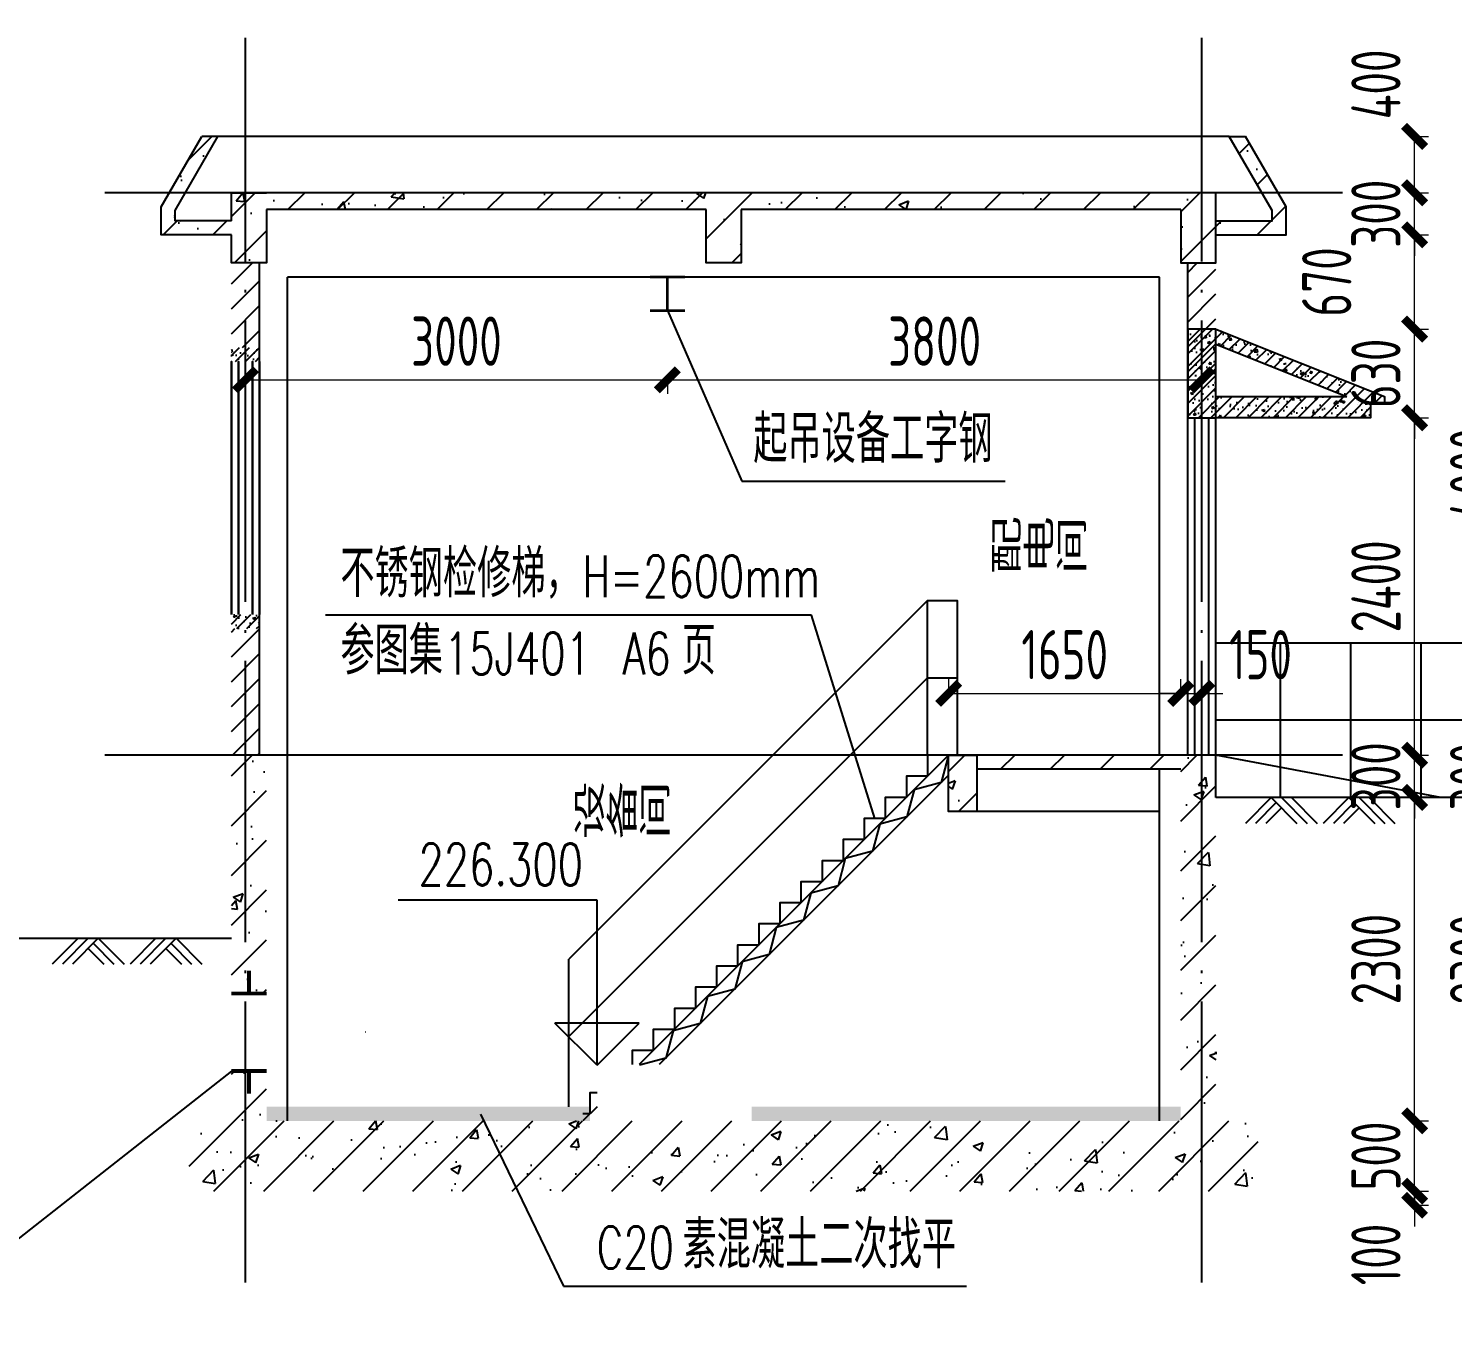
# Model space of a CAD drawing. Header units: millimetres. Extents: x 1742399 to 4898386, y 2481636 to 5226310.
# Drawn here: x 2254145 to 2264271, y 2591970 to 2601284 of the extents above; entities that cross this region are included whole.
import ezdxf

# ---------------------------------------------------------------- set-up
doc = ezdxf.new("R2010")
doc.units = ezdxf.units.MM
doc.header["$LTSCALE"] = 1000
doc.linetypes.add('DOTE', pattern=[2.42, 2, -0.2, 0.02, -0.2])
for name, color, linetype in [('02', 1, 'Continuous'), ('1', 1, 'Continuous'), ('4', 1, 'Continuous'), ('DIM_ELEV', 3, 'Continuous'), ('DIM_LEAD', 3, 'Continuous'), ('DOTE', 1, 'DOTE'), ('PUB_DIM', 3, 'Continuous'), ('YHG_文字', 7, 'Continuous'), ('YHJ_剖面_梁板', 4, 'Continuous'), ('YHJ_平面_砖墙', 4, 'Continuous'), ('YHJ_看线', 144, 'Continuous'), ('YHJ_门窗细线', 160, 'Continuous'), ('轮廓线', 2, 'Continuous'), ('附属构件', 6, 'Continuous')]:
    doc.layers.add(name, color=color, linetype=linetype)
doc.layers.add('管', color=1, linetype='Continuous', lineweight=30)
doc.styles.add('_TCH_DIM', font='SIMPLEX', dxfattribs={"bigfont": 'GBCBIG'})
doc.styles.add('TSSD_Rein', font='TSSDENG', dxfattribs={"width": 0.7, "bigfont": '@1HZTXT'})
doc.styles.add('TSSD_REIN_T3', font='tssdeng.shx', dxfattribs={"width": 0.7, "bigfont": 'hztxt.shx'})
doc.dimstyles.new('_TCH_ARCH&&100', dxfattribs={"dimtxt": 350, "dimasz": 150, "dimexe": 100, "dimexo": 200, "dimgap": 100, "dimtad": 1, "dimdec": 0, "dimzin": 0, "dimdsep": 46, "dimtxsty": 'TSSD_REIN_T3', "dimblk": 'ARCHTICK', "dimcen": 0.09, "dimclrt": 7, "dimazin": 2, "dimtfac": 1, "dimtdec": 0, "dimtix": 1, "dimtmove": 2, "dimatfit": 3, "dimfxl": 1, "dimfxlon": 1, "dimtolj": 1, "dimtzin": 0, "dimlwd": 18, "dimlwe": 18, "dimarcsym": 0})

# ---------------------------------------------------------------- blocks, each defined once
blk = doc.blocks.new('HGSDHGADGASDGASFGADG')
at = {"layer": '4', "color": 14}
for p, q in [((592481, 10605), (594681, 8405)), ((592481, 10463), (594539, 8405)), ((594981, 8105), (595081, 8005))]:
    blk.add_line(p, q, dxfattribs=at)
for points in [[(592481, 10605), (592631, 10605), (592631, 10455)], [(592481, 10605), (592533, 10412), (592726, 10360), (592778, 10167), (592971, 10115), (593022, 9922), (593216, 9870), (593267, 9677), (593461, 9625), (593512, 9432), (593706, 9380), (593757, 9187), (593950, 9135), (594002, 8942), (594195, 8890), (594247, 8697), (594440, 8645), (594492, 8452), (594679, 8402)], [(592631, 10455), (592781, 10455), (592781, 10305)], [(592781, 10305), (592931, 10305), (592931, 10155)], [(592931, 10155), (593081, 10155), (593081, 10005)], [(593081, 10005), (593231, 10005), (593231, 9855)], [(593231, 9855), (593381, 9855), (593381, 9705)], [(593381, 9705), (593531, 9705), (593531, 9555)], [(593531, 9555), (593681, 9555), (593681, 9405)], [(593681, 9405), (593831, 9405), (593831, 9255)], [(593831, 9255), (593981, 9255), (593981, 9105)], [(593981, 9105), (594131, 9105), (594131, 8955)], [(594131, 8955), (594281, 8955), (594281, 8805)], [(594281, 8805), (594431, 8805), (594431, 8655)], [(594431, 8655), (594581, 8655), (594581, 8505)], [(594581, 8505), (594731, 8505), (594731, 8405)], [(594981, 8205), (595031, 8205), (595031, 8055)], [(595031, 8055), (595081, 8055)]]:
    blk.add_lwpolyline(points, dxfattribs=at)
blk = doc.blocks.new('_ArchTick')
at = {"color": 0, "linetype": 'ByBlock', "const_width": 0.4}
blk.add_lwpolyline([(-0.5, -0.5), (0.5, 0.5)], dxfattribs=at)
blk = doc.blocks.new('*D320')
at = {"layer": 'Defpoints', "color": 0, "transparency": 16777216}
for p in [(2263272, 2593017), (2264001, 2593017), (2263272, 2592917)]:
    blk.add_point(p, dxfattribs=at)
at = {"layer": 'PUB_DIM', "color": 0, "lineweight": 18, "transparency": 16777216}
for p, q in [((2264001, 2593017), (2264001, 2593167)), ((2264000, 2593017), (2264101, 2593017)), ((2264001, 2592917), (2264001, 2593017)), ((2264000, 2592917), (2264101, 2592917)), ((2264001, 2592917), (2264001, 2592767))]:
    blk.add_line(p, q, dxfattribs=at)
at = {"layer": 'PUB_DIM', "color": 0, "lineweight": 18, "transparency": 16777216, "xscale": 150, "yscale": 150, "zscale": 150}
for p, rotation in [((2264001, 2593017), 270), ((2264001, 2592917), 90)]:
    blk.add_blockref('_ArchTick', p, dxfattribs=dict(at, rotation=rotation))
at = {"layer": 'PUB_DIM', "color": 7, "transparency": 16777216, "insert": (2263726, 2592567), "char_height": 350, "attachment_point": 5, "rotation": 90, "style": 'TSSD_REIN_T3'}
blk.add_mtext('\\A1;100', dxfattribs=at)
blk = doc.blocks.new('*D321')
at = {"layer": 'Defpoints', "color": 0, "transparency": 16777216}
for p in [(2263272, 2593517), (2264001, 2593517), (2263272, 2593017)]:
    blk.add_point(p, dxfattribs=at)
at = {"layer": 'PUB_DIM', "color": 0, "lineweight": 18, "transparency": 16777216}
for p, q in [((2264001, 2593517), (2264001, 2593667)), ((2264000, 2593517), (2264101, 2593517)), ((2264001, 2593017), (2264001, 2593517)), ((2264000, 2593017), (2264101, 2593017)), ((2264001, 2593017), (2264001, 2592867))]:
    blk.add_line(p, q, dxfattribs=at)
at = {"layer": 'PUB_DIM', "color": 0, "lineweight": 18, "transparency": 16777216, "xscale": 150, "yscale": 150, "zscale": 150}
for p, rotation in [((2264001, 2593517), 270), ((2264001, 2593017), 90)]:
    blk.add_blockref('_ArchTick', p, dxfattribs=dict(at, rotation=rotation))
at = {"layer": 'PUB_DIM', "color": 7, "transparency": 16777216, "insert": (2263726, 2593267), "char_height": 350, "attachment_point": 5, "rotation": 90, "style": 'TSSD_REIN_T3'}
blk.add_mtext('\\A1;500', dxfattribs=at)
blk = doc.blocks.new('*D322')
at = {"layer": 'Defpoints', "color": 0, "transparency": 16777216}
for p in [(2263272, 2595817), (2264001, 2595817), (2263272, 2593517)]:
    blk.add_point(p, dxfattribs=at)
at = {"layer": 'PUB_DIM', "color": 0, "lineweight": 18, "transparency": 16777216}
for p, q in [((2264000, 2595817), (2264101, 2595817)), ((2264001, 2593517), (2264001, 2595817)), ((2264000, 2593517), (2264101, 2593517))]:
    blk.add_line(p, q, dxfattribs=at)
at = {"layer": 'PUB_DIM', "color": 0, "lineweight": 18, "transparency": 16777216, "xscale": 150, "yscale": 150, "zscale": 150}
for p, rotation in [((2264001, 2595817), 90), ((2264001, 2593517), 270)]:
    blk.add_blockref('_ArchTick', p, dxfattribs=dict(at, rotation=rotation))
at = {"layer": 'PUB_DIM', "color": 7, "transparency": 16777216, "insert": (2263726, 2594667), "char_height": 350, "attachment_point": 5, "rotation": 90, "style": 'TSSD_REIN_T3'}
blk.add_mtext('\\A1;2300', dxfattribs=at)
blk = doc.blocks.new('*D323')
at = {"layer": 'Defpoints', "color": 0, "transparency": 16777216}
for p in [(2263272, 2596117), (2264001, 2596117), (2263272, 2595817)]:
    blk.add_point(p, dxfattribs=at)
at = {"layer": 'PUB_DIM', "color": 0, "lineweight": 18, "transparency": 16777216}
for p, q in [((2264001, 2596117), (2264001, 2596267)), ((2264000, 2596117), (2264101, 2596117)), ((2264001, 2595817), (2264001, 2596117)), ((2264000, 2595817), (2264101, 2595817)), ((2264001, 2595817), (2264001, 2595667))]:
    blk.add_line(p, q, dxfattribs=at)
at = {"layer": 'PUB_DIM', "color": 0, "lineweight": 18, "transparency": 16777216, "xscale": 150, "yscale": 150, "zscale": 150}
for p, rotation in [((2264001, 2596117), 270), ((2264001, 2595817), 90)]:
    blk.add_blockref('_ArchTick', p, dxfattribs=dict(at, rotation=rotation))
at = {"layer": 'PUB_DIM', "color": 7, "transparency": 16777216, "insert": (2263726, 2595967), "char_height": 350, "attachment_point": 5, "rotation": 90, "style": 'TSSD_REIN_T3'}
blk.add_mtext('\\A1;300', dxfattribs=at)
blk = doc.blocks.new('*D324')
at = {"layer": 'Defpoints', "color": 0, "transparency": 16777216}
for p in [(2263272, 2598517), (2264001, 2598517), (2263272, 2596117)]:
    blk.add_point(p, dxfattribs=at)
at = {"layer": 'PUB_DIM', "color": 0, "lineweight": 18, "transparency": 16777216}
for p, q in [((2264000, 2598517), (2264101, 2598517)), ((2264001, 2596117), (2264001, 2598517)), ((2264000, 2596117), (2264101, 2596117))]:
    blk.add_line(p, q, dxfattribs=at)
at = {"layer": 'PUB_DIM', "color": 0, "lineweight": 18, "transparency": 16777216, "xscale": 150, "yscale": 150, "zscale": 150}
for p, rotation in [((2264001, 2598517), 90), ((2264001, 2596117), 270)]:
    blk.add_blockref('_ArchTick', p, dxfattribs=dict(at, rotation=rotation))
at = {"layer": 'PUB_DIM', "color": 7, "transparency": 16777216, "insert": (2263726, 2597317), "char_height": 350, "attachment_point": 5, "rotation": 90, "style": 'TSSD_REIN_T3'}
blk.add_mtext('\\A1;2400', dxfattribs=at)
blk = doc.blocks.new('*D325')
at = {"layer": 'Defpoints', "color": 0, "transparency": 16777216}
for p in [(2263272, 2599147), (2264001, 2599147), (2263272, 2598517)]:
    blk.add_point(p, dxfattribs=at)
at = {"layer": 'PUB_DIM', "color": 0, "lineweight": 18, "transparency": 16777216}
for p, q in [((2264001, 2599147), (2264001, 2599297)), ((2264000, 2599147), (2264101, 2599147)), ((2264001, 2598517), (2264001, 2599147)), ((2264000, 2598517), (2264101, 2598517)), ((2264001, 2598517), (2264001, 2598367))]:
    blk.add_line(p, q, dxfattribs=at)
at = {"layer": 'PUB_DIM', "color": 0, "lineweight": 18, "transparency": 16777216, "xscale": 150, "yscale": 150, "zscale": 150}
for p, rotation in [((2264001, 2599147), 270), ((2264001, 2598517), 90)]:
    blk.add_blockref('_ArchTick', p, dxfattribs=dict(at, rotation=rotation))
at = {"layer": 'PUB_DIM', "color": 7, "transparency": 16777216, "insert": (2263726, 2598832), "char_height": 350, "attachment_point": 5, "rotation": 90, "style": 'TSSD_REIN_T3'}
blk.add_mtext('\\A1;630', dxfattribs=at)
blk = doc.blocks.new('*D326')
at = {"layer": 'Defpoints', "color": 0, "transparency": 16777216}
for p in [(2263272, 2599817), (2264001, 2599817), (2263272, 2599147)]:
    blk.add_point(p, dxfattribs=at)
at = {"layer": 'PUB_DIM', "color": 0, "lineweight": 18, "transparency": 16777216}
for p, q in [((2264000, 2599817), (2264101, 2599817)), ((2264001, 2599147), (2264001, 2599817)), ((2264000, 2599147), (2264101, 2599147))]:
    blk.add_line(p, q, dxfattribs=at)
at = {"layer": 'PUB_DIM', "color": 0, "lineweight": 18, "transparency": 16777216, "xscale": 150, "yscale": 150, "zscale": 150}
for p, rotation in [((2264001, 2599817), 90), ((2264001, 2599147), 270)]:
    blk.add_blockref('_ArchTick', p, dxfattribs=dict(at, rotation=rotation))
at = {"layer": 'PUB_DIM', "color": 7, "transparency": 16777216, "insert": (2263376, 2599482), "char_height": 350, "attachment_point": 5, "rotation": 90, "style": 'TSSD_REIN_T3'}
blk.add_mtext('\\A1;670', dxfattribs=at)
blk = doc.blocks.new('*D327')
at = {"layer": 'Defpoints', "color": 0, "transparency": 16777216}
for p in [(2263272, 2600117), (2264001, 2600117), (2263272, 2599817)]:
    blk.add_point(p, dxfattribs=at)
at = {"layer": 'PUB_DIM', "color": 0, "lineweight": 18, "transparency": 16777216}
for p, q in [((2264001, 2600117), (2264001, 2600267)), ((2264000, 2600117), (2264101, 2600117)), ((2264001, 2599817), (2264001, 2600117)), ((2264000, 2599817), (2264101, 2599817)), ((2264001, 2599817), (2264001, 2599667))]:
    blk.add_line(p, q, dxfattribs=at)
at = {"layer": 'PUB_DIM', "color": 0, "lineweight": 18, "transparency": 16777216, "xscale": 150, "yscale": 150, "zscale": 150}
for p, rotation in [((2264001, 2600117), 270), ((2264001, 2599817), 90)]:
    blk.add_blockref('_ArchTick', p, dxfattribs=dict(at, rotation=rotation))
at = {"layer": 'PUB_DIM', "color": 7, "transparency": 16777216, "insert": (2263726, 2599967), "char_height": 350, "attachment_point": 5, "rotation": 90, "style": 'TSSD_REIN_T3'}
blk.add_mtext('\\A1;300', dxfattribs=at)
blk = doc.blocks.new('*D328')
at = {"layer": 'Defpoints', "color": 0, "transparency": 16777216}
for p in [(2263272, 2600517), (2264001, 2600517), (2263272, 2600117)]:
    blk.add_point(p, dxfattribs=at)
at = {"layer": 'PUB_DIM', "color": 0, "lineweight": 18, "transparency": 16777216}
for p, q in [((2264000, 2600517), (2264101, 2600517)), ((2264001, 2600117), (2264001, 2600517)), ((2264000, 2600117), (2264101, 2600117))]:
    blk.add_line(p, q, dxfattribs=at)
at = {"layer": 'PUB_DIM', "color": 0, "lineweight": 18, "transparency": 16777216, "xscale": 150, "yscale": 150, "zscale": 150}
for p, rotation in [((2264001, 2600517), 90), ((2264001, 2600117), 270)]:
    blk.add_blockref('_ArchTick', p, dxfattribs=dict(at, rotation=rotation))
at = {"layer": 'PUB_DIM', "color": 7, "transparency": 16777216, "insert": (2263726, 2600887), "char_height": 350, "attachment_point": 5, "rotation": 90, "style": 'TSSD_REIN_T3'}
blk.add_mtext('\\A1;400', dxfattribs=at)
blk = doc.blocks.new('*D329')
at = {"layer": 'Defpoints', "color": 0, "transparency": 16777216}
for p in [(2263572, 2595817), (2264703, 2595817), (2263572, 2593517)]:
    blk.add_point(p, dxfattribs=at)
at = {"layer": 'PUB_DIM', "color": 0, "lineweight": 18, "transparency": 16777216}
for p, q in [((2264702, 2595817), (2264803, 2595817)), ((2264703, 2593517), (2264703, 2595817)), ((2264702, 2593517), (2264803, 2593517))]:
    blk.add_line(p, q, dxfattribs=at)
at = {"layer": 'PUB_DIM', "color": 0, "lineweight": 18, "transparency": 16777216, "xscale": 150, "yscale": 150, "zscale": 150}
for p, rotation in [((2264703, 2595817), 90), ((2264703, 2593517), 270)]:
    blk.add_blockref('_ArchTick', p, dxfattribs=dict(at, rotation=rotation))
at = {"layer": 'PUB_DIM', "color": 7, "transparency": 16777216, "insert": (2264428, 2594667), "char_height": 350, "attachment_point": 5, "rotation": 90, "style": 'TSSD_REIN_T3'}
blk.add_mtext('\\A1;2300', dxfattribs=at)
blk = doc.blocks.new('*D330')
at = {"layer": 'Defpoints', "color": 0, "transparency": 16777216}
for p in [(2263572, 2596117), (2264703, 2596117), (2263572, 2595817)]:
    blk.add_point(p, dxfattribs=at)
at = {"layer": 'PUB_DIM', "color": 0, "lineweight": 18, "transparency": 16777216}
for p, q in [((2264703, 2596117), (2264703, 2596267)), ((2264702, 2596117), (2264803, 2596117)), ((2264703, 2595817), (2264703, 2596117)), ((2264702, 2595817), (2264803, 2595817)), ((2264703, 2595817), (2264703, 2595667))]:
    blk.add_line(p, q, dxfattribs=at)
at = {"layer": 'PUB_DIM', "color": 0, "lineweight": 18, "transparency": 16777216, "xscale": 150, "yscale": 150, "zscale": 150}
for p, rotation in [((2264703, 2596117), 270), ((2264703, 2595817), 90)]:
    blk.add_blockref('_ArchTick', p, dxfattribs=dict(at, rotation=rotation))
at = {"layer": 'PUB_DIM', "color": 7, "transparency": 16777216, "insert": (2264428, 2595967), "char_height": 350, "attachment_point": 5, "rotation": 90, "style": 'TSSD_REIN_T3'}
blk.add_mtext('\\A1;300', dxfattribs=at)
blk = doc.blocks.new('*D331')
at = {"layer": 'Defpoints', "color": 0, "transparency": 16777216}
for p in [(2263572, 2600117), (2264703, 2600117), (2263572, 2596117)]:
    blk.add_point(p, dxfattribs=at)
at = {"layer": 'PUB_DIM', "color": 0, "lineweight": 18, "transparency": 16777216}
for p, q in [((2264702, 2600117), (2264803, 2600117)), ((2264703, 2596117), (2264703, 2600117)), ((2264702, 2596117), (2264803, 2596117))]:
    blk.add_line(p, q, dxfattribs=at)
at = {"layer": 'PUB_DIM', "color": 0, "lineweight": 18, "transparency": 16777216, "xscale": 150, "yscale": 150, "zscale": 150}
for p, rotation in [((2264703, 2600117), 90), ((2264703, 2596117), 270)]:
    blk.add_blockref('_ArchTick', p, dxfattribs=dict(at, rotation=rotation))
at = {"layer": 'PUB_DIM', "color": 7, "transparency": 16777216, "insert": (2264428, 2598117), "char_height": 350, "attachment_point": 5, "rotation": 90, "style": 'TSSD_REIN_T3'}
blk.add_mtext('\\A1;4000', dxfattribs=at)
blk = doc.blocks.new('*D332')
at = {"layer": 'Defpoints', "color": 0, "transparency": 16777216}
for p in [(2262488, 2596557), (2262338, 2596117), (2262488, 2596117)]:
    blk.add_point(p, dxfattribs=at)
at = {"layer": 'PUB_DIM', "color": 0, "lineweight": 18, "transparency": 16777216}
for p, q in [((2262338, 2596556), (2262338, 2596657)), ((2262488, 2596556), (2262488, 2596657)), ((2262338, 2596557), (2262188, 2596557)), ((2262338, 2596557), (2262488, 2596557)), ((2262488, 2596557), (2262638, 2596557))]:
    blk.add_line(p, q, dxfattribs=at)
at = {"layer": 'PUB_DIM', "color": 0, "lineweight": 18, "transparency": 16777216, "xscale": 150, "yscale": 150, "zscale": 150}
blk.add_blockref('_ArchTick', (2262338, 2596557), dxfattribs=at)
at = {"layer": 'PUB_DIM', "color": 0, "lineweight": 18, "transparency": 16777216, "xscale": 150, "yscale": 150, "zscale": 150, "rotation": 180}
blk.add_blockref('_ArchTick', (2262488, 2596557), dxfattribs=at)
at = {"layer": 'PUB_DIM', "color": 7, "transparency": 16777216, "insert": (2262905, 2596832), "char_height": 350, "attachment_point": 5, "style": 'TSSD_REIN_T3'}
blk.add_mtext('\\A1;150', dxfattribs=at)
blk = doc.blocks.new('*D333')
at = {"layer": 'Defpoints', "color": 0, "transparency": 16777216}
for p in [(2262338, 2596557), (2260688, 2596117), (2262338, 2596117)]:
    blk.add_point(p, dxfattribs=at)
at = {"layer": 'PUB_DIM', "color": 0, "lineweight": 18, "transparency": 16777216}
for p, q in [((2260688, 2596556), (2260688, 2596657)), ((2262338, 2596556), (2262338, 2596657)), ((2260688, 2596557), (2262338, 2596557))]:
    blk.add_line(p, q, dxfattribs=at)
at = {"layer": 'PUB_DIM', "color": 0, "lineweight": 18, "transparency": 16777216, "xscale": 150, "yscale": 150, "zscale": 150, "rotation": 180}
blk.add_blockref('_ArchTick', (2260688, 2596557), dxfattribs=at)
at = {"layer": 'PUB_DIM', "color": 0, "lineweight": 18, "transparency": 16777216, "xscale": 150, "yscale": 150, "zscale": 150}
blk.add_blockref('_ArchTick', (2262338, 2596557), dxfattribs=at)
at = {"layer": 'PUB_DIM', "color": 7, "transparency": 16777216, "insert": (2261513, 2596832), "char_height": 350, "attachment_point": 5, "style": 'TSSD_REIN_T3'}
blk.add_mtext('\\A1;1650', dxfattribs=at)
blk = doc.blocks.new('*D346')
at = {"layer": 'Defpoints', "color": 0, "transparency": 16777216}
for p in [(2255688, 2599332), (2258688, 2599332), (2258688, 2598786)]:
    blk.add_point(p, dxfattribs=at)
at = {"layer": 'PUB_DIM', "color": 0, "lineweight": 18, "transparency": 16777216}
for p, q in [((2255688, 2598787), (2255688, 2598686)), ((2255688, 2598786), (2258688, 2598786)), ((2258688, 2598787), (2258688, 2598686))]:
    blk.add_line(p, q, dxfattribs=at)
at = {"layer": 'PUB_DIM', "color": 0, "lineweight": 18, "transparency": 16777216, "xscale": 150, "yscale": 150, "zscale": 150, "rotation": 180}
blk.add_blockref('_ArchTick', (2255688, 2598786), dxfattribs=at)
at = {"layer": 'PUB_DIM', "color": 0, "lineweight": 18, "transparency": 16777216, "xscale": 150, "yscale": 150, "zscale": 150}
blk.add_blockref('_ArchTick', (2258688, 2598786), dxfattribs=at)
at = {"layer": 'PUB_DIM', "color": 7, "transparency": 16777216, "insert": (2257188, 2599061), "char_height": 350, "attachment_point": 5, "style": 'TSSD_REIN_T3'}
blk.add_mtext('\\A1;3000', dxfattribs=at)
blk = doc.blocks.new('*D347')
at = {"layer": 'Defpoints', "color": 0, "transparency": 16777216}
for p in [(2258688, 2599332), (2262488, 2599332), (2262488, 2598786)]:
    blk.add_point(p, dxfattribs=at)
at = {"layer": 'PUB_DIM', "color": 0, "lineweight": 18, "transparency": 16777216}
for p, q in [((2258688, 2598787), (2258688, 2598686)), ((2258688, 2598786), (2262488, 2598786)), ((2262488, 2598787), (2262488, 2598686))]:
    blk.add_line(p, q, dxfattribs=at)
at = {"layer": 'PUB_DIM', "color": 0, "lineweight": 18, "transparency": 16777216, "xscale": 150, "yscale": 150, "zscale": 150, "rotation": 180}
blk.add_blockref('_ArchTick', (2258688, 2598786), dxfattribs=at)
at = {"layer": 'PUB_DIM', "color": 0, "lineweight": 18, "transparency": 16777216, "xscale": 150, "yscale": 150, "zscale": 150}
blk.add_blockref('_ArchTick', (2262488, 2598786), dxfattribs=at)
at = {"layer": 'PUB_DIM', "color": 7, "transparency": 16777216, "insert": (2260588, 2599061), "char_height": 350, "attachment_point": 5, "style": 'TSSD_REIN_T3'}
blk.add_mtext('\\A1;3800', dxfattribs=at)

msp = doc.modelspace()

# ---------------------------------------------------------------- hatches: boundary and pattern name
h = msp.add_hatch()
h.set_pattern_fill('钢筋混凝土', color=8, scale=100)
h.set_pattern_definition([(45, (0, 0), (-176.776695, 176.776695), []), (50, (0, 0), (717.26018, -62.75213), [75, -825]), (355, (0, 0), (-138.75133, 752.19213), [60, -660]), (100.4514, (59.8, -5.2), (578.50938, 689.43954), [63.74019, -701.14211]), (46.1842, (0, 200), (1067.24105, -165.51901), [112.5, -1237.5]), (96.6356, (88.9, 186.2), (934.6627, 974.11787), [95.6103, -1051.713]), (351.1842, (0, 200), (934.66195, 974.1186), [90, -990]), (21, (100, 150), (596.90705, -402.61889), [75, -825]), (326, (100, 150), (243.31533, 725.15005), [60, -660]), (71.4514, (149.74, 116.45), (840.22263, 322.5305), [63.74019, -701.14211]), (37.5, (0, 0), (12.159855, 332.893854), [0, -652, 0, -670, 0, -662.5]), (7.5, (0, 0), (263.069537, 394.411712), [0, -382, 0, -637, 0, -252.5]), (327.5, (-223, 0), (533.822436, -22.554872), [0, -250, 0, -780, 0, -1035]), (317.5, (-323, 0), (583.18617, 100.10498), [0, -325, 0, -518, 0, -735])])
h.paths.add_polyline_path([(2262683.6, 2600517), (2262799, 2600517), (2263030, 2600117), (2262914.5, 2600117)])
h.paths.add_polyline_path([(2262587.7, 2599917), (2262987.7, 2599917), (2262987.7, 2599990.2), (2262914.5, 2600117), (2263030, 2600117), (2263087.7, 2600017), (2263087.7, 2599817), (2262587.7, 2599817)])
h.paths.add_polyline_path([(2262487.7, 2600117), (2262587.7, 2600117), (2262587.7, 2599617), (2262487.7, 2599617)])
h.paths.add_polyline_path([(2258962.7, 2599997), (2255837.7, 2599997), (2255837.7, 2599617), (2255687.7, 2599617), (2255687.7, 2600117), (2255837.7, 2600117), (2262487.7, 2600117), (2262487.7, 2599617), (2262337.7, 2599617), (2262337.7, 2599997), (2259212.7, 2599997), (2259212.7, 2599617), (2258962.7, 2599617)])
h.paths.add_polyline_path([(2255087.7, 2600017), (2255145.5, 2600117), (2255260.9, 2600117), (2255187.7, 2599990.2), (2255187.7, 2599917), (2255587.7, 2599917), (2255587.7, 2600117), (2255687.7, 2600117), (2255687.7, 2599617), (2255587.7, 2599617), (2255587.7, 2599817), (2255087.7, 2599817)])
h.paths.add_polyline_path([(2255376.4, 2600517), (2255491.9, 2600517), (2255260.9, 2600117), (2255145.5, 2600117)])
h = msp.add_hatch()
h.set_pattern_fill('钢筋混凝土', color=8, scale=25)
h.set_pattern_definition([(45, (0, 0), (-44.1941738, 44.1941738), []), (50, (0, 0), (179.3150457, -15.688034), [18.75, -206.25]), (355, (0, 0), (-34.687833, 188.048033), [15, -165]), (100.4514, (14.94, -1.3), (144.627345, 172.3598855), [15.9350475, -175.285528]), (46.1842, (0, 50), (266.810262, -41.379754), [28.125, -309.375]), (96.6356, (22.23, 46.55), (233.665676, 243.529468), [23.902572, -262.92825]), (351.1842, (0, 50), (233.665486, 243.52965), [22.5, -247.5]), (21, (25, 37.5), (149.226763, -100.6547227), [18.75, -206.25]), (326, (25, 37.5), (60.828833, 181.287511), [15, -165]), (71.4514, (37.44, 29.11), (210.055657, 80.632624), [15.9350475, -175.285528]), (37.5, (0, 0), (3.0399638, 83.2234635), [0, -163, 0, -167.5, 0, -165.625]), (7.5, (0, 0), (65.7673844, 98.602928), [0, -95.5, 0, -159.25, 0, -63.125]), (327.5, (-55.75, 0), (133.455609, -5.6387179), [0, -62.5, 0, -195, 0, -258.75]), (317.5, (-80.75, 0), (145.7965423, 25.0262456), [0, -81.25, 0, -129.5, 0, -183.75])])
h.paths.add_polyline_path([(2262487.7, 2599146.9), (2262387.7, 2599146.9), (2262387.7, 2598517), (2262487.7, 2598517)])
h.paths.add_polyline_path([(2262587.7, 2599146.9), (2262487.7, 2599146.9), (2262487.7, 2598517), (2262587.7, 2598517)])
h.paths.add_polyline_path([(2262587.7, 2599146.9), (2262587.7, 2599039.2), (2263518.4, 2598667), (2262587.7, 2598667), (2262587.7, 2598517), (2263687.7, 2598517), (2263687.7, 2598617), (2263787.7, 2598617), (2263787.7, 2598667)])
h = msp.add_hatch()
h.set_pattern_fill('钢筋混凝土', color=8, scale=20)
h.set_pattern_definition([(45, (0, 0), (-35.35533906, 35.35533906), []), (50, (0, 0), (143.4520365, -12.550427), [15, -165]), (355, (0, 0), (-27.750267, 150.438427), [12, -132]), (100.4514, (11.95, -1.05), (115.7018763, 137.8879084), [12.748038, -140.2284224]), (46.1842, (0, 40), (213.44821, -33.103803), [22.5, -247.5]), (96.6356, (17.79, 37.24), (186.932541, 194.823574), [19.122058, -210.3426]), (351.1842, (0, 40), (186.932389, 194.82372), [18, -198]), (21, (20, 30), (119.3814104, -80.523778), [15, -165]), (326, (20, 30), (48.6630664, 145.030009), [12, -132]), (71.4514, (29.95, 23.29), (168.0445257, 64.5060993), [12.748038, -140.2284224]), (37.5, (0, 0), (2.4319711, 66.5787708), [0, -130.4, 0, -134, 0, -132.5]), (7.5, (0, 0), (52.6139075, 78.8823424), [0, -76.4, 0, -127.4, 0, -50.5]), (327.5, (-44.6, 0), (106.7644872, -4.51097435), [0, -50, 0, -156, 0, -207]), (317.5, (-64.6, 0), (116.6372339, 20.0209965), [0, -65, 0, -103.6, 0, -147])])
h.paths.add_polyline_path([(2255687.7, 2597117), (2255787.7, 2597117), (2255787.7, 2597017), (2255687.7, 2597017)])
h.paths.add_polyline_path([(2255587.7, 2597117), (2255687.7, 2597117), (2255687.7, 2597017), (2255587.7, 2597017)])
h.paths.add_polyline_path([(2255687.7, 2599017), (2255787.7, 2599017), (2255787.7, 2598917), (2255687.7, 2598917)])
h.paths.add_polyline_path([(2255587.7, 2599017), (2255687.7, 2599017), (2255687.7, 2598917), (2255587.7, 2598917)])
h = msp.add_hatch()
h.set_pattern_fill('钢筋混凝土', color=8, scale=100)
h.set_pattern_definition([(45, (156359.05, -11315.5), (-176.776695, 176.776695), []), (50, (156359.05, -11315.5), (717.26018, -62.75213), [75, -825]), (355, (156359.05, -11315.5), (-138.75133, 752.19213), [60, -660]), (100.4514, (156418.8, -11320.7), (578.50938, 689.43954), [63.74019, -701.14211]), (46.1842, (156359.05, -11115.5), (1067.24105, -165.51901), [112.5, -1237.5]), (96.6356, (156448, -11129.3), (934.6627, 974.11787), [95.6103, -1051.713]), (351.1842, (156359, -11115.5), (934.66195, 974.1186), [90, -990]), (21, (156459.05, -11165.5), (596.90705, -402.61889), [75, -825]), (326, (156459.05, -11165.5), (243.31533, 725.15005), [60, -660]), (71.4514, (156508.8, -11199.05), (840.22263, 322.5305), [63.74019, -701.14211]), (37.5, (156359.05, -11315.5), (12.159855, 332.893854), [0, -652, 0, -670, 0, -662.5]), (7.5, (156359.05, -11315.5), (263.069537, 394.41171), [0, -382, 0, -637, 0, -252.5]), (327.5, (156136.05, -11315.5), (533.822436, -22.554872), [0, -250, 0, -780, 0, -1035]), (317.5, (156036.05, -11315.5), (583.18617, 100.10498), [0, -325, 0, -518, 0, -735])])
h.paths.add_polyline_path([(2255687.7, 2593871.1), (2255837.7, 2593871.1), (2255837.7, 2593517), (2262337.7, 2593517), (2262337.7, 2596117), (2262487.7, 2596117), (2262487.7, 2593017), (2255687.7, 2593017)])
h.paths.add_polyline_path([(2262487.7, 2596117), (2262587.7, 2596117), (2262587.7, 2593517), (2262887.7, 2593517), (2262887.7, 2593017), (2262487.7, 2593017)])
h.paths.add_polyline_path([(2255287.7, 2593517), (2255587.7, 2593517), (2255587.7, 2593871.1), (2255687.7, 2593871.1), (2255687.7, 2593017), (2255287.7, 2593017)])
h.paths.add_polyline_path([(2255687.7, 2596117), (2255837.7, 2596117), (2255837.7, 2594422.8), (2255687.7, 2594422.8)])
h.paths.add_polyline_path([(2255587.7, 2596117), (2255687.7, 2596117), (2255687.7, 2594422.8), (2255587.7, 2594422.8)])
h = msp.add_hatch()
h.set_pattern_fill('钢筋混凝土', color=8, scale=100)
h.set_pattern_definition([(45, (169205.63, -11315.5), (-176.776695, 176.776695), []), (50, (169205.63, -11315.5), (717.26018, -62.75213), [75, -825]), (355, (169205.6, -11315.5), (-138.75133, 752.19213), [60, -660]), (100.4514, (169265.4, -11320.7), (578.50938, 689.43954), [63.74019, -701.14211]), (46.1842, (169205.6, -11115.5), (1067.24105, -165.51901), [112.5, -1237.5]), (96.6356, (169294.6, -11129.3), (934.6627, 974.11787), [95.6103, -1051.713]), (351.1842, (169205.6, -11115.5), (934.66195, 974.1186), [90, -990]), (21, (169305.63, -11165.5), (596.90705, -402.61889), [75, -825]), (326, (169305.6, -11165.5), (243.31533, 725.15005), [60, -660]), (71.4514, (169355.4, -11199.05), (840.22263, 322.5305), [63.74019, -701.14211]), (37.5, (169205.63, -11315.5), (12.159855, 332.893854), [0, -652, 0, -670, 0, -662.5]), (7.5, (169205.63, -11315.5), (263.069537, 394.41171), [0, -382, 0, -637, 0, -252.5]), (327.5, (168982.63, -11315.5), (533.822436, -22.554872), [0, -250, 0, -780, 0, -1035]), (317.5, (168882.63, -11315.5), (583.18617, 100.10498), [0, -325, 0, -518, 0, -735])])
h.paths.add_polyline_path([(2260887.7, 2596117), (2262337.7, 2596117), (2262337.7, 2596017), (2260887.7, 2596017)])
h.paths.add_polyline_path([(2260687.7, 2596117), (2260887.7, 2596117), (2260887.7, 2595717), (2260687.7, 2595717)])
h = msp.add_hatch()
h.set_pattern_fill('混凝土', color=8, scale=25)
h.set_pattern_definition([(50, (1940877.5, 2733294.86), (179.315046, -15.688034), [18.75, -206.25]), (355, (1940877.5, 2733294.86), (-34.68783, 188.04803), [15, -165]), (100.4514, (1940892.45, 2733293.55), (144.627345, 172.359886), [15.93505, -175.28553]), (46.1842, (1940877.5, 2733344.86), (266.81026, -41.37975), [28.125, -309.375]), (96.6356, (1940899.74, 2733341.4), (233.66568, 243.52947), [23.90257, -262.92825]), (351.1842, (1940877.5, 2733344.86), (233.66549, 243.52965), [22.5, -247.5]), (21, (1940902.5, 2733332.36), (149.22676, -100.65472), [18.75, -206.25]), (326, (1940902.5, 2733332.36), (60.82883, 181.28751), [15, -165]), (71.4514, (1940914.94, 2733323.97), (210.05566, 80.63262), [15.93505, -175.28553]), (37.5, (1940877.506, 2733294.86), (3.039964, 83.223463), [0, -163, 0, -167.5, 0, -165.625]), (7.5, (1940877.51, 2733294.86), (65.767384, 98.602928), [0, -95.5, 0, -159.25, 0, -63.125]), (327.5, (1940821.756, 2733294.86), (133.455609, -5.638718), [0, -62.5, 0, -195, 0, -258.75]), (317.5, (1940796.76, 2733294.86), (145.796542, 25.026246), [0, -81.25, 0, -129.5, 0, -183.75])])
h.paths.add_polyline_path([(2259287.7, 2593617), (2262337.7, 2593617), (2262337.7, 2593517), (2259287.7, 2593517)])
h.paths.add_polyline_path([(2255837.7, 2593617), (2258137.7, 2593617), (2258137.7, 2593517), (2255837.7, 2593517)])
at = {"layer": 'YHJ_平面_砖墙'}
h = msp.add_hatch(dxfattribs=at)
h.set_pattern_fill('普通砖', color=8, scale=50)
h.set_pattern_definition([(45, (1654115.74, 2585601.8), (-88.388383, 88.388383), [])])
h.paths.add_polyline_path([(2262487.7, 2599617), (2262587.7, 2599617), (2262587.7, 2598817), (2262487.7, 2598817)])
h.paths.add_polyline_path([(2262387.7, 2599617), (2262487.7, 2599617), (2262487.7, 2598817), (2262387.7, 2598817)])
h.paths.add_polyline_path([(2255687.7, 2599617), (2255787.7, 2599617), (2255787.7, 2599017), (2255687.7, 2599017)])
h.paths.add_polyline_path([(2255587.7, 2599617), (2255687.7, 2599617), (2255687.7, 2599017), (2255587.7, 2599017)])
h.paths.add_polyline_path([(2255687.7, 2597017), (2255787.7, 2597017), (2255787.7, 2596117), (2255687.7, 2596117)])
h.paths.add_polyline_path([(2255587.7, 2597017), (2255687.7, 2597017), (2255687.7, 2596117), (2255587.7, 2596117)])

# ---------------------------------------------------------------- linework, layer by layer
for p, q in [((2262981.5, 2595817), (2262798.3, 2595631)), ((2263017.5, 2595780.4), (2262870.3, 2595631)), ((2263053.4, 2595743.9), (2262942.3, 2595631)), ((2262981.5, 2595817), (2263164.6, 2595631)), ((2263053.4, 2595817), (2263236.6, 2595631)), ((2263125.4, 2595817), (2263308.5, 2595631)), ((2263534.5, 2595817), (2263351.2, 2595631)), ((2263570.4, 2595780.4), (2263423.3, 2595631)), ((2263606.4, 2595743.9), (2263495.2, 2595631)), ((2263534.5, 2595817), (2263717.6, 2595631)), ((2263606.4, 2595817), (2263789.5, 2595631)), ((2263678.3, 2595817), (2263861.5, 2595631)), ((2254497.1, 2594817), (2254314, 2594631)), ((2254569.1, 2594817), (2254385.9, 2594631)), ((2254641, 2594817), (2254457.9, 2594631)), ((2254641, 2594817), (2254824.2, 2594631)), ((2255050.1, 2594817), (2254867, 2594631)), ((2255122, 2594817), (2254938.9, 2594631)), ((2255194, 2594817), (2255010.8, 2594631)), ((2255194, 2594817), (2255377.2, 2594631)), ((2254569.1, 2594743.9), (2254680.2, 2594631)), ((2254605, 2594780.4), (2254752.2, 2594631)), ((2255122, 2594743.9), (2255233.2, 2594631)), ((2255158, 2594780.4), (2255305.1, 2594631))]:
    msp.add_line(p, q)
at = {"layer": '02', "const_width": 20}
for points in [[(2258812.3, 2599517), (2258563.8, 2599517)], [(2258688, 2599517), (2258688, 2599278.4)], [(2258812.3, 2599278.4), (2258563.8, 2599278.4)]]:
    msp.add_lwpolyline(points, dxfattribs=at)
at = {"layer": '1'}
msp.add_line((2262587.7, 2594007), (2262587.7, 2593992), dxfattribs=at)
at = {"layer": 'DIM_ELEV'}
for p, q in [((2258187.7, 2595085.9), (2256773.2, 2595085.9)), ((2258187.7, 2593912.6), (2258187.7, 2595085.9)), ((2258187.7, 2593912.6), (2257887.7, 2594212.6)), ((2258487.7, 2594212.6), (2257887.7, 2594212.6)), ((2258187.7, 2593912.6), (2258487.7, 2594212.6))]:
    msp.add_line(p, q, dxfattribs=at)
at = {"layer": 'DIM_LEAD'}
for p, q in [((2258688, 2599278.4), (2259217.6, 2598065.8)), ((2259217.6, 2598065.8), (2261090.4, 2598065.8)), ((2259711.6, 2597112.9), (2256257.8, 2597112.9)), ((2260162.7, 2595667), (2259711.6, 2597112.9)), ((2255587.7, 2593871.1), (2253167.3, 2591969.5)), ((2257358.3, 2593564.2), (2257949.1, 2592340.8)), ((2257949.1, 2592340.8), (2260814.2, 2592340.8))]:
    msp.add_line(p, q, dxfattribs=at)
at = {"layer": 'DOTE', "linetype": 'DOTE'}
for p, q in [((2255687.7, 2592367), (2255687.7, 2601217)), ((2262487.7, 2592367), (2262487.7, 2601217)), ((2263487.7, 2600117), (2254687.7, 2600117)), ((2263487.7, 2596117), (2254687.7, 2596117))]:
    msp.add_line(p, q, dxfattribs=at)
at = {"layer": 'YHJ_剖面_梁板'}
for p, q in [((2262587.7, 2600117), (2255587.7, 2600117)), ((2262587.7, 2600017), (2262587.7, 2600117)), ((2258962.7, 2599997), (2255837.7, 2599997)), ((2262337.7, 2599997), (2259212.7, 2599997)), ((2255787.7, 2596117), (2255787.7, 2599617)), ((2262387.7, 2596117), (2262387.7, 2599617)), ((2262587.7, 2599039.2), (2263518.4, 2598667)), ((2262587.7, 2598667), (2263518.4, 2598667))]:
    msp.add_line(p, q, dxfattribs=at)
at = {"layer": 'YHJ_剖面_梁板', "const_width": 0.0000001}
for points in [[(2255587.7, 2599817), (2255087.7, 2599817), (2255087.7, 2600017), (2255376.4, 2600517)], [(2262587.7, 2599817), (2263087.7, 2599817), (2263087.7, 2600017), (2262799, 2600517)], [(2262587.7, 2593517), (2262587.7, 2599917)], [(2255587.7, 2593517), (2255587.7, 2599817)], [(2255837.7, 2596117), (2255837.7, 2593517)], [(2262587.7, 2596117), (2260687.7, 2596117)], [(2262337.7, 2596117), (2262337.7, 2593517)], [(2258087.7, 2593617), (2255837.7, 2593617)], [(2255837.7, 2593617), (2255837.7, 2593517), (2255837.7, 2593517), (2255837.7, 2593617)], [(2258087.7, 2593617), (2258087.7, 2593517), (2258187.7, 2593517), (2258187.7, 2593617)], [(2259287.7, 2593617), (2259287.7, 2593517), (2259187.7, 2593517), (2259187.7, 2593617)], [(2262337.7, 2593617), (2259287.7, 2593617)], [(2255587.7, 2593517), (2255287.7, 2593517), (2255287.7, 2593017)], [(2262337.7, 2593517), (2255837.7, 2593517)], [(2262587.7, 2593517), (2262887.7, 2593517), (2262887.7, 2593017)], [(2262887.7, 2593017), (2262987.7, 2593017), (2262987.7, 2592917), (2255287.7, 2592917), (2255187.7, 2592917), (2255187.7, 2593017), (2255287.7, 2593017)], [(2262887.7, 2593017), (2255287.7, 2593017)]]:
    msp.add_lwpolyline(points, dxfattribs=at)
at = {"layer": 'YHJ_剖面_梁板'}
for points in [[(2255587.7, 2599817), (2255087.7, 2599817), (2255087.7, 2600017), (2255376.4, 2600517)], [(2255587.7, 2599917), (2255187.7, 2599917), (2255187.7, 2599990.2), (2255491.9, 2600517)], [(2255491.9, 2600517), (2255376.4, 2600517)], [(2262587.7, 2599817), (2263087.7, 2599817), (2263087.7, 2600017), (2262799, 2600517)], [(2262587.7, 2599917), (2262987.7, 2599917), (2262987.7, 2599990.2), (2262683.6, 2600517)], [(2262683.6, 2600517), (2262799, 2600517)], [(2255587.7, 2599917), (2255587.7, 2600117), (2255837.7, 2600117)], [(2262337.7, 2599997), (2262337.7, 2599617), (2262587.7, 2599617), (2262587.7, 2600117), (2262337.7, 2600117)], [(2255837.7, 2599997), (2255837.7, 2599617), (2255587.7, 2599617), (2255587.7, 2599817)], [(2259212.7, 2599997), (2259212.7, 2599617), (2258962.7, 2599617), (2258962.7, 2599997)], [(2262587.7, 2599146.9), (2263787.7, 2598667), (2263787.7, 2598617), (2263687.7, 2598617), (2263687.7, 2598517), (2262587.7, 2598517)], [(2264187.7, 2595817), (2262587.7, 2596117)], [(2269838, 2595817), (2262587.7, 2595817)], [(2253752.1, 2594817), (2255587.7, 2594817)]]:
    msp.add_lwpolyline(points, dxfattribs=at)
msp.add_lwpolyline([(2262387.7, 2599146.9), (2262387.7, 2598517), (2262587.7, 2598517), (2262587.7, 2599146.9)], close=True, dxfattribs=at)
at = {"layer": 'YHJ_剖面_梁板', "const_width": 0.0000001}
for points in [[(2255787.7, 2598917), (2255587.7, 2598917), (2255587.7, 2599017), (2255787.7, 2599017)], [(2255787.7, 2597017), (2255587.7, 2597017), (2255587.7, 2597117), (2255787.7, 2597117)], [(2259187.7, 2593912.6), (2258187.7, 2593912.6), (2258187.7, 2593517), (2259187.7, 2593517)]]:
    msp.add_lwpolyline(points, close=True, dxfattribs=at)
at = {"layer": 'YHJ_剖面_梁板', "color": 6}
for points in [[(2271947.8, 2597167), (2269547.8, 2596367), (2262587.7, 2596367)], [(2262587.7, 2595817), (2262587.7, 2596917)], [(2262587.7, 2596917), (2269547.8, 2596917)], [(2263047.8, 2595817), (2263047.8, 2596917)], [(2263547.8, 2595817), (2263547.8, 2596917)], [(2264047.8, 2595817), (2264047.8, 2596917)]]:
    msp.add_lwpolyline(points, dxfattribs=at)
at = {"layer": 'YHJ_平面_砖墙'}
for points in [[(2260687.7, 2596117), (2255587.7, 2596117)], [(2262487.7, 2596117), (2260687.7, 2596117)], [(2260687.7, 2595717), (2260687.7, 2596117)], [(2262337.7, 2596017), (2260887.7, 2596017)]]:
    msp.add_lwpolyline(points, dxfattribs=at)
msp.add_lwpolyline([(2260687.7, 2596117), (2260887.7, 2596117), (2260887.7, 2595717), (2260687.7, 2595717)], close=True, dxfattribs=at)
at = {"layer": 'YHJ_看线'}
for p, q in [((2262683.6, 2600517), (2255491.9, 2600517)), ((2255987.7, 2593517), (2255987.7, 2599517)), ((2262187.7, 2596117), (2262187.7, 2599517)), ((2262187.7, 2593517), (2262187.7, 2596017))]:
    msp.add_line(p, q, dxfattribs=at)
for points in [[(2262187.7, 2599517), (2255987.7, 2599517)], [(2262187.7, 2595717), (2260687.7, 2595717)]]:
    msp.add_lwpolyline(points, dxfattribs=at)
at = {"layer": 'YHJ_门窗细线'}
for p, q in [((2262387.7, 2596117), (2262387.7, 2598517)), ((2262437.7, 2596117), (2262437.7, 2598517)), ((2262537.7, 2596117), (2262537.7, 2598517)), ((2262587.7, 2596117), (2262587.7, 2598517))]:
    msp.add_line(p, q, dxfattribs=at)
for points in [[(2255587.7, 2597117), (2255587.7, 2597117), (2255587.7, 2598917), (2255587.7, 2598917)], [(2255637.7, 2597117), (2255637.7, 2597117), (2255637.7, 2598917), (2255637.7, 2598917)], [(2255737.7, 2597117), (2255737.7, 2597117), (2255737.7, 2598917), (2255737.7, 2598917)], [(2255787.7, 2597117), (2255787.7, 2597117), (2255787.7, 2598917), (2255787.7, 2598917)]]:
    msp.add_lwpolyline(points, close=True, dxfattribs=at)
at = {"layer": '管', "color": 8, "ltscale": 200}
msp.add_arc((2256544.2, 2593847.9), 300, 90, 90.00006, dxfattribs=at)
at = {"layer": '轮廓线'}
msp.add_line((2262587.7, 2593992), (2262587.7, 2594007), dxfattribs=at)
at = {"layer": '附属构件'}
for points in [[(2260537.7, 2597217), (2257987.7, 2594667)], [(2260537.7, 2596117), (2260537.7, 2597217)], [(2260537.7, 2597217), (2260747.7, 2597217), (2260747.7, 2596117)], [(2260537.7, 2596667), (2257987.7, 2594117)], [(2260537.7, 2596667), (2260747.7, 2596667)], [(2257987.7, 2593617), (2257987.7, 2594667)]]:
    msp.add_lwpolyline(points, dxfattribs=at)
at = {"layer": '附属构件', "const_width": 27.5}
for points in [[(2255712.7, 2594584.5), (2255712.7, 2594422.8)], [(2255837.7, 2594422.8), (2255587.7, 2594422.8)], [(2255837.7, 2593871.1), (2255587.7, 2593871.1)], [(2255712.7, 2593709.5), (2255712.7, 2593871.1)]]:
    msp.add_lwpolyline(points, dxfattribs=at)

# ---------------------------------------------------------------- block references
at = {"layer": 'YHJ_平面_砖墙', "xscale": -1}
msp.add_blockref('HGSDHGADGASDGASFGADG', (2853168.5, 2585512), dxfattribs=at)

# ---------------------------------------------------------------- texts
at = {"layer": 'DIM_ELEV', "color": 7, "style": '_TCH_DIM', "width": 0.705882}
msp.add_text('226.300', height=297.5, dxfattribs=at).set_placement((2256917.7, 2595190.9))
at = {"layer": 'DIM_LEAD', "color": 7, "style": '_TCH_DIM'}
for s, height, p in [('起吊设备工字钢', 337.59, (2259298.7, 2598196.9)), ('不锈钢检修梯，', 337.59, (2256362.8, 2597240.2)), ('参图集', 337.59, (2256362.8, 2596691.4)), ('页', 337.6, (2258790, 2596691.4)), ('素混凝土二次找平', 337.59, (2258795.4, 2592468.2))]:
    msp.add_text(s, height=height, dxfattribs=at).set_placement(p)
at = {"layer": 'DIM_LEAD', "color": 7, "style": '_TCH_DIM', "width": 0.705882}
for s, p in [('H=2600mm', (2258083, 2597240.2)), ('15J401', (2257100, 2596691.4)), ('A6', (2258370, 2596691.4)), ('C20', (2258185.4, 2592468.2))]:
    msp.add_text(s, height=297.5, dxfattribs=at).set_placement(p)
at = {"layer": 'YHG_文字', "style": 'TSSD_Rein', "width": 0.7}
for s, p in [('配电间', (2260977.8, 2597415.9)), ('设备间', (2258014.3, 2595533.3))]:
    msp.add_text(s, height=350, dxfattribs=at).set_placement(p)

# ---------------------------------------------------------------- dimensions: what is measured, and where the dimension line sits
at = {"layer": 'PUB_DIM'}
for base, p1, p2, angle, picture, middle in [((2264000.5, 2600517), (2263272.2, 2600117), (2263272.2, 2600517), 90, '*D328', (2263725.5, 2600887)), ((2264000.5, 2599817), (2263272.2, 2599146.9), (2263272.2, 2599817), 90, '*D326', (2263375.5, 2599481.9)), ((2262487.7, 2596557), (2262337.7, 2596117), (2262487.7, 2596117), 0, '*D332', (2262905.2, 2596832)), ((2264000.5, 2593017), (2263272.2, 2592917), (2263272.2, 2593017), 90, '*D320', (2263725.5, 2592567))]:
    dim = msp.add_linear_dim(base=base, p1=p1, p2=p2, angle=angle, dimstyle='_TCH_ARCH&&100', dxfattribs=at)
    dim.commit()
    dim.dimension.update_dxf_attribs({"geometry": picture, "text_midpoint": middle, "dimtype": 161})
for p1, p2, distance, picture, middle in [((2263272.2, 2599817), (2263272.2, 2600117), -728.3, '*D327', (2263725.5, 2599967)), ((2263572.2, 2596117), (2263572.2, 2600117), -1130.5, '*D331', (2264427.7, 2598117)), ((2255687.7, 2599331.7), (2258688, 2599331.7), -545.9, '*D346', (2257187.9, 2599060.8)), ((2258688, 2599331.7), (2262487.7, 2599331.7), -545.9, '*D347', (2260587.9, 2599060.8)), ((2263272.2, 2598517), (2263272.2, 2599146.9), -728.3, '*D325', (2263725.5, 2598831.9)), ((2263272.2, 2596117), (2263272.2, 2598517), -728.3, '*D324', (2263725.5, 2597317)), ((2260687.7, 2596117), (2262337.7, 2596117), 440.1, '*D333', (2261512.7, 2596832)), ((2263272.2, 2595817), (2263272.2, 2596117), -728.3, '*D323', (2263725.5, 2595967)), ((2263572.2, 2595817), (2263572.2, 2596117), -1130.5, '*D330', (2264427.7, 2595967)), ((2263272.2, 2593517), (2263272.2, 2595817), -728.3, '*D322', (2263725.5, 2594667)), ((2263572.2, 2593517), (2263572.2, 2595817), -1130.5, '*D329', (2264427.7, 2594667)), ((2263272.2, 2593017), (2263272.2, 2593517), -728.3, '*D321', (2263725.5, 2593267))]:
    dim = msp.add_aligned_dim(p1=p1, p2=p2, distance=distance, dimstyle='_TCH_ARCH&&100', dxfattribs=at)
    dim.commit()
    dim.dimension.update_dxf_attribs({"geometry": picture, "text_midpoint": middle})

doc.saveas('drawing.dxf')
